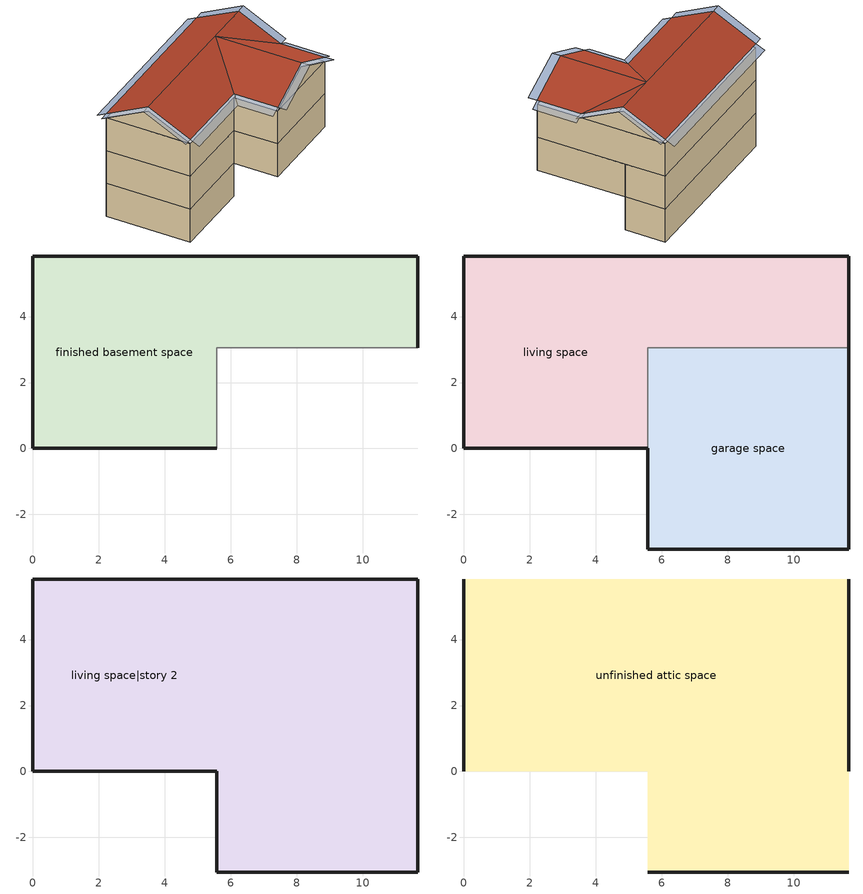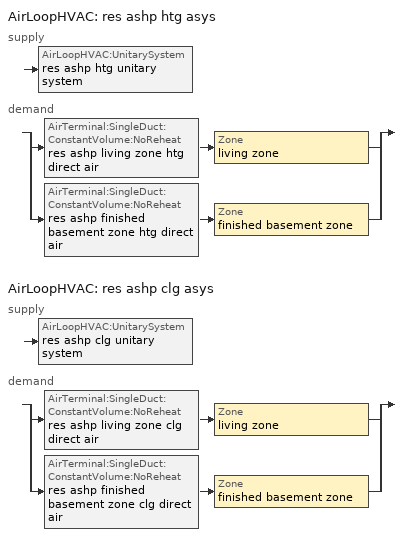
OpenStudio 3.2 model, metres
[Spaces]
finished basement space
 floor foundation: 0,0 0,5.84 11.67,5.84 11.67,3.05 5.58,3.05 5.58,0 z-2.44
 wall foundation: 11.67,3.05 11.67,5.84 0,5.84 0,0 5.58,0 z-2.44:0
 wall adiabatic: 5.58,0 5.58,3.05 11.67,3.05 z-2.44:0
garage space
 floor foundation: 5.58,-3.05 5.58,3.05 11.67,3.05 11.67,-3.05 z0
 wall outside: 5.58,0 5.58,-3.05 11.67,-3.05 11.67,3.05 z0:2.44
 wall to living space: 11.67,3.05 5.58,3.05 5.58,0 z0:2.44
living space
 floor to finished basement space: 0,0 0,5.84 11.67,5.84 11.67,3.05 5.58,3.05 5.58,0 z0
 wall outside: 11.67,3.05 11.67,5.84 0,5.84 0,0 5.58,0 z0:2.44
living space|story 2
 floor to garage space: 11.67,3.05 11.67,-3.05 5.58,-3.05 5.58,3.05 z2.44
 floor to living space: 11.67,5.84 11.67,3.05 5.58,3.05 5.58,0 0,0 0,5.84 z2.44
 wall outside: 0,5.84 0,0 5.58,0 5.58,-3.05 11.67,-3.05 11.67,5.84 0,5.84 z2.44:4.88
unfinished attic space
 floor to living space|story 2: 11.67,5.84 11.67,0 0,0 0,5.84 z4.88; 5.58,-3.05 5.58,0 11.67,0 11.67,-3.05 z4.88
 wall outside: 0,2.92,6.34 0,5.84,4.88 0,0,4.88; 11.67,2.92,6.34 11.67,0,4.88 11.67,5.84,4.88; 5.58,-3.05,4.88 11.67,-3.05,4.88 8.62,-3.05,6.33
 roof outside: 0,2.92,6.64 11.67,2.92,6.64 11.67,5.84,5.18 0,5.84,5.18; 5.58,0,5.17 5.58,-3.05,5.17 8.62,-3.05,6.62 8.62,2.9,6.62; 11.67,0,5.17 8.62,2.9,6.62 8.62,-3.05,6.62 11.67,-3.05,5.17; 0,2.92,6.64 0,0,5.18 5.58,0,5.18 8.62,2.9,6.63 11.67,0,5.18 11.67,2.92,6.64
shading: 12.28,-3.05,4.88 12.28,0,4.88 11.67,0,5.17 11.67,-3.05,5.17; 8.62,-3.66,6.62 11.67,-3.66,5.17 11.67,-3.05,5.17 8.62,-3.05,6.62; -0.61,5.84,5.18 -0.61,2.92,6.64 0,2.92,6.64 0,5.84,5.18; 12.28,2.92,6.64 12.28,5.84,5.18 11.67,5.84,5.18 11.67,2.92,6.64; 11.67,6.45,4.88 0,6.45,4.88 0,5.84,5.18 11.67,5.84,5.18; -0.61,2.92,6.64 -0.61,0,5.18 0,0,5.18 0,2.92,6.64; 0,-0.61,4.88 5.58,-0.61,4.88 5.58,0,5.18 0,0,5.18; 12.28,0,5.18 12.28,2.92,6.64 11.67,2.92,6.64 11.67,0,5.18; 4.97,0,4.88 4.97,-3.05,4.88 5.58,-3.05,5.17 5.58,0,5.17; 5.58,-3.66,5.17 8.62,-3.66,6.62 8.62,-3.05,6.62 5.58,-3.05,5.17
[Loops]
AirLoopHVAC 'res ashp htg asys'
 supply: AirLoopHVAC:UnitarySystem 'res ashp htg unitary system'
 demand: split
  | AirTerminal:SingleDuct:ConstantVolume:NoReheat 'res ashp living zone htg direct air' > Zone 'living zone'
  | AirTerminal:SingleDuct:ConstantVolume:NoReheat 'res ashp finished basement zone htg direct air' > Zone 'finished basement zone'
AirLoopHVAC 'res ashp clg asys'
 supply: AirLoopHVAC:UnitarySystem 'res ashp clg unitary system'
 demand: split
  | AirTerminal:SingleDuct:ConstantVolume:NoReheat 'res ashp living zone clg direct air' > Zone 'living zone'
  | AirTerminal:SingleDuct:ConstantVolume:NoReheat 'res ashp finished basement zone clg direct air' > Zone 'finished basement zone'
[Site]
Denver Intl Ap_CO_USA: Latitude {deg}=39.83; Longitude {deg}=-104.65; Time Zone {hr}=-7; Elevation {m}=1650
[ClimateZones]
Climate Zone Institution Name 1=Building America; Climate Zone Document Year 1=0; Climate Zone Value 1=Cold
[Site:WaterMainsTemperature]
Calculation Method=Correlation; Annual Average Outdoor Air Temperature {C}=10.8753; Maximum Difference In Monthly Average Outdoor Air Temperatures {deltaC}=23.1524
[Site:GroundTemperature:Deep]
10.8753, 10.8753, 10.8753, 10.8753, 10.8753, 10.8753, 10.8753, 10.8753, 10.8753, 10.8753, 10.8753, 10.8753
[Building]
Building 1: North Axis {deg}=0; Standards Number of Stories=3; Standards Number of Above Ground Stories=2; Standards Building Type=singlefamilydetached; Standards Number of Living Units=1
[ThermalZone] Use Ideal Air Loads=No
Name | Thermostat
living zone | living zone temperature setpoint
garage zone; unfinished attic zone
finished basement zone | finished basement zone temperature setpoint
[Sizing:Zone] Zone Cooling Design Supply Air Temperature Input Method=SupplyAirTemperature; Zone Cooling Design Supply Air Temperature {C}=14; Zone Cooling Design Supply Air Temperature Difference {deltaC}=11.11; Zone Heating Design Supply Air Temperature Input Method=SupplyAirTemperature; Zone Heating Design Supply Air Temperature {C}=40; Zone Heating Design Supply Air Temperature Difference {deltaC}=11.11; Zone Cooling Design Supply Air Humidity Ratio {kg-H2O/kg-air}=0.0085; Zone Heating Design Supply Air Humidity Ratio {kg-H2O/kg-air}=0.008; Cooling Design Air Flow Method=DesignDay; Heating Design Air Flow Method=DesignDay; Account for Dedicated Outdoor Air System=No; Dedicated Outdoor Air System Control Strategy=NeutralSupplyAir; Dedicated Outdoor Air Low Setpoint Temperature for Design {C}=autosize; Dedicated Outdoor Air High Setpoint Temperature for Design {C}=autosize
living zone; garage zone; unfinished attic zone; finished basement zone
[Zone equipment]
living zone: res ashp living zone htg direct air, res ashp living zone clg direct air
finished basement zone: res ashp finished basement zone htg direct air, res ashp finished basement zone clg direct air
[Space]
Name | Space Type | Thermal Zone | Building Unit
garage space | Space Type 1 | garage zone
living space; living space|story 2 | Space Type 2 | living zone | unit 1
unfinished attic space | Space Type 3 | unfinished attic zone
finished basement space | Space Type 4 | finished basement zone | unit 1
[SpaceType]
Name | Standards Space Type
Space Type 1 | garage
Space Type 2 | living
Space Type 3 | unfinished attic
Space Type 4 | finished basement
[BuildingUnit]
unit 1: Building Unit Type=Residential
[External:File]
8760.csv: File=8760.csv
[People:Definition] Number of People Calculation Method=People; Fraction Radiant=0.319734; Sensible Heat Fraction=0.573; Carbon Dioxide Generation Rate {m3/s-W}=0; Enable ASHRAE 55 Comfort Warnings=No; Mean Radiant Temperature Calculation Type=ZoneAveraged
Name | Number of People {people}
res occupants|living space; res occupants|finished basement space | 0.704
res occupants|living space|story 2 | 1.232
[People] Number of People Schedule=occupants; Activity Level Schedule=res occupants activity schedule; Multiplier=1
Name | People Definition | Space or SpaceType
res occupants|living space | res occupants|living space | living space
res occupants|living space|story 2 | res occupants|living space|story 2 | living space|story 2
res occupants|finished basement space | res occupants|finished basement space | finished basement space
[Coil:Heating:DX:SingleSpeed]
res ashp htg coil: Availability Schedule=Always On Discrete; Rated Total Heating Capacity {W}=Autosize; Rated COP {W/W}=3.33368; Rated Air Flow Rate {m3/s}=Autosize; Rated Supply Fan Power Per Volume Flow Rate {W/(m3/s)}=773.391; Total Heating Capacity Function of Temperature Curve=HP_Heat-Cap-fT1; Total Heating Capacity Function of Flow Fraction Curve=HP_Heat-CAP-fFF1; Energy Input Ratio Function of Temperature Curve=HP_Heat-EIR-fT1; Energy Input Ratio Function of Flow Fraction Curve=HP_Heat-EIR-fFF1; Part Load Fraction Correlation Curve=HP_Heat-PLF-fPLR1; Defrost Energy Input Ratio Function of Temperature Curve=DefrostEIR; Minimum Outdoor Dry-Bulb Temperature for Compressor Operation {C}=-17.7778; Maximum Outdoor Dry-Bulb Temperature for Defrost Operation {C}=4.44444; Crankcase Heater Capacity {W}=20; Maximum Outdoor Dry-Bulb Temperature for Crankcase Heater Operation {C}=12.7778; Defrost Strategy=ReverseCycle; Defrost Control=Timed; Defrost Time Period Fraction=0.166667; Resistive Defrost Heater Capacity {W}=2000
[Coil:Heating:Electric]
res ashp supp heater: Availability Schedule=Always On Discrete; Efficiency=1
[Fan:OnOff] Availability Schedule=Always On Discrete; Fan Total Efficiency=0.75; Pressure Rise {Pa}=794.58; Maximum Flow Rate {m3/s}=autosize; Motor Efficiency=1; Motor In Airstream Fraction=1
Name | Fan Power Ratio Function of Speed Ratio Curve | Fan Efficiency Ratio Function of Speed Ratio Curve
res ashp htg supply fan | Fan On Off Power Curve | Fan On Off Efficiency Curve
res ashp clg supply fan | Fan On Off Power Curve 1 | Fan On Off Efficiency Curve 1
[AirLoopHVAC:UnitarySystem] Control Type=Load; Controlling Zone or Thermostat Location=living zone; Dehumidification Control Type=None; Availability Schedule=Always On Discrete; Fan Placement=BlowThrough; Supply Air Fan Operating Mode Schedule=Always Off Discrete; DX Heating Coil Sizing Ratio=1; Use DOAS DX Cooling Coil=No; DOAS DX Cooling Coil Leaving Minimum Air Temperature {C}=2; Latent Load Control=SensibleOnlyLoadControl; Supply Air Flow Rate During Cooling Operation {m3/s}=Autosize; Supply Air Flow Rate During Heating Operation {m3/s}=Autosize; Supply Air Flow Rate When No Cooling or Heating is Required {m3/s}=0; Maximum Supply Air Temperature {C}=76.6667; Maximum Outdoor Dry-Bulb Temperature for Supplemental Heater Operation {C}=4.44444; Maximum Cycling Rate {cycles/hr}=2.5; Heat Pump Time Constant {s}=60; Fraction of On-Cycle Power Use=0.01; Heat Pump Fan Delay Time {s}=60; Ancilliary On-Cycle Electric Power {W}=0; Ancilliary Off-Cycle Electric Power {W}=0
Name | Supply Fan | Heating Coil | Supplemental Heating Coil | Cooling Coil
res ashp htg unitary system | res ashp htg supply fan | res ashp htg coil | res ashp supp heater
res ashp clg unitary system | res ashp clg supply fan |  |  | res ashp clg coil
[AirLoopHVAC] Availability Schedule=Always On Discrete; Design Supply Air Flow Rate {m3/s}=autosize; Design Return Air Flow Fraction of Supply Air Flow=1
res ashp htg asys; res ashp clg asys
[Sizing:System] Type of Load to Size On=Sensible; Design Outdoor Air Flow Rate {m3/s}=Autosize; Central Heating Maximum System Air Flow Ratio=0.3; Preheat Design Temperature {C}=7; Preheat Design Humidity Ratio {kg-H2O/kg-Air}=0.008; Precool Design Temperature {C}=12.8; Precool Design Humidity Ratio {kg-H2O/kg-Air}=0.008; Central Cooling Design Supply Air Temperature {C}=12.8; Central Heating Design Supply Air Temperature {C}=16.7; Sizing Option=NonCoincident; 100% Outdoor Air in Cooling=Yes; 100% Outdoor Air in Heating=Yes; Central Cooling Design Supply Air Humidity Ratio {kg-H2O/kg-Air}=0.0085; Central Heating Design Supply Air Humidity Ratio {kg-H2O/kg-Air}=0.008; Cooling Design Air Flow Method=DesignDay; Cooling Design Air Flow Rate {m3/s}=0; Heating Design Air Flow Method=DesignDay; Heating Design Air Flow Rate {m3/s}=0; System Outdoor Air Method=ZoneSum; Zone Maximum Outdoor Air Fraction=1; Cooling Supply Air Flow Rate Per Floor Area {m3/s-m2}=0.00996765; Cooling Fraction of Autosized Cooling Supply Air Flow Rate=1; Cooling Supply Air Flow Rate Per Unit Cooling Capacity {m3/s-W}=3.94755e-05; Heating Supply Air Flow Rate Per Floor Area {m3/s-m2}=0.00996765; Heating Fraction of Autosized Heating Supply Air Flow Rate=1; Heating Fraction of Autosized Cooling Supply Air Flow Rate=1; Heating Supply Air Flow Rate Per Unit Heating Capacity {m3/s-W}=3.15882e-05; Cooling Design Capacity Method=CoolingDesignCapacity; Cooling Design Capacity {W}=autosize; Cooling Design Capacity Per Floor Area {W/m2}=234.7; Fraction of Autosized Cooling Design Capacity=1; Heating Design Capacity Method=HeatingDesignCapacity; Heating Design Capacity {W}=autosize; Heating Design Capacity Per Floor Area {W/m2}=157; Fraction of Autosized Heating Design Capacity=1; Central Cooling Capacity Control Method=OnOff
res ashp htg asys; res ashp clg asys
[AirTerminal:SingleDuct:ConstantVolume:NoReheat] Availability Schedule=Always On Discrete; Maximum Air Flow Rate {m3/s}=AutoSize
res ashp living zone htg direct air; res ashp finished basement zone htg direct air; res ashp living zone clg direct air; res ashp finished basement zone clg direct air
[Coil:Cooling:DX:SingleSpeed]
res ashp clg coil: Availability Schedule=Always On Discrete; Rated Total Cooling Capacity {W}=autosize; Rated Sensible Heat Ratio=0.740612; Rated COP {W/W}=4.07538; Rated Air Flow Rate {m3/s}=autosize; Rated Evaporator Fan Power Per Volume Flow Rate {W/(m3/s)}=773.391; Total Cooling Capacity Function of Temperature Curve=Cool-Cap-fT1; Total Cooling Capacity Function of Flow Fraction Curve=Cool-Cap-fFF1; Energy Input Ratio Function of Temperature Curve=Cool-EIR-fT1; Energy Input Ratio Function of Flow Fraction Curve=Cool-EIR-fFF1; Part Load Fraction Correlation Curve=Cool-PLF-fPLR1; Minimum Outdoor Dry-Bulb Temperature for Compressor Operation {C}=-25; Nominal Time for Condensate Removal to Begin {s}=1000; Ratio of Initial Moisture Evaporation Rate and Steady State Latent Capacity=1.5; Maximum Cycling Rate {cycles/hr}=3; Latent Capacity Time Constant {s}=45; Condenser Type=AirCooled; Evaporative Condenser Effectiveness=0; Evaporative Condenser Air Flow Rate {m3/s}=Autosize; Evaporative Condenser Pump Rated Power Consumption {W}=Autosize; Crankcase Heater Capacity {W}=0; Maximum Outdoor Dry-Bulb Temperature for Crankcase Heater Operation {C}=0; Basin Heater Capacity {W/K}=0; Basin Heater Setpoint Temperature {C}=10
[ThermostatSetpoint:DualSetpoint] Heating Setpoint Temperature Schedule=res heating setpoint; Cooling Setpoint Temperature Schedule=res cooling setpoint
finished basement zone temperature setpoint; living zone temperature setpoint
[Schedule:File]
occupants: External File=8760.csv; Column Number=1; Rows to Skip at Top=1; Number of Hours of Data=8760; Minutes per Item=60
[Schedule:Constant]
Name | Value
res occupants activity schedule | 112.539
Always On Discrete | 1
Always Off Discrete | 0
[Curve:Biquadratic]
Name | Coefficient1 Constant | Coefficient2 x | Coefficient3 x**2 | Coefficient4 y | Coefficient5 y**2 | Coefficient6 x*y | Minimum Value of x | Maximum Value of x | Minimum Value of y | Maximum Value of y
DefrostEIR | 0.1528 | 0 | 0 | 0 | 0 | 0 | -100 | 100 | -100 | 100
HP_Heat-Cap-fT1 | 0.878144 | -0.00291486 | -3.3372e-05 | 0.0223867 | 0.000163944 | -2.187e-05 | -100 | 100 | -100 | 100
HP_Heat-EIR-fT1 | 0.716518 | 0.0102759 | 0.000460734 | -0.00648037 | 0.000456354 | -0.00069764 | -100 | 100 | -100 | 100
Cool-Cap-fT1 | 1.55736 | -0.0744482 | 0.0030986 | 0.00145958 | -4.1148e-05 | -0.000426714 | 13.88 | 23.88 | 18.33 | 51.66
Cool-EIR-fT1 | -0.350448 | 0.11681 | -0.00339951 | -0.00122609 | 0.000600809 | -0.000466884 | 13.88 | 23.88 | 18.33 | 51.66
[Curve:Quadratic] Minimum Value of x=0
Name | Coefficient1 Constant | Coefficient2 x | Coefficient3 x**2 | Maximum Value of x | Minimum Curve Output | Maximum Curve Output
HP_Heat-PLF-fPLR1 | 0.89 | 0.11 | 0 | 1 | 0.7 | 1
HP_Heat-CAP-fFF1 | 0.694045 | 0.474208 | -0.168253 | 2 | 0 | 2
HP_Heat-EIR-fFF1 | 2.18542 | -1.94283 | 0.757409 | 2 | 0 | 2
Cool-PLF-fPLR1 | 0.93 | 0.07 | 0 | 1 | 0.7 | 1
Cool-Cap-fFF1 | 0.718664 | 0.417974 | -0.136638 | 2 | 0 | 2
Cool-EIR-fFF1 | 1.14349 | -0.13944 | -0.00404779 | 2 | 0 | 2
[Curve:Exponent] Coefficient1 Constant=1; Coefficient2 Constant=0; Coefficient3 Constant=0; Minimum Value of x=0; Maximum Value of x=1
Fan On Off Power Curve; Fan On Off Power Curve 1
[Curve:Cubic] Coefficient1 Constant=1; Coefficient2 x=0; Coefficient3 x**2=0; Coefficient4 x**3=0; Minimum Value of x=0; Maximum Value of x=1
Fan On Off Efficiency Curve; Fan On Off Efficiency Curve 1
[Schedule:Ruleset]
Name | Default Day Schedule | Summer Design Day Schedule | Winter Design Day Schedule
res heating setpoint | Schedule Day 5 | res heating setpoint summer design | res heating setpoint winter design
res cooling setpoint | Schedule Day 6 | res cooling setpoint summer design | res cooling setpoint winter design
[Schedule:Day]
Schedule Day 5; Schedule Day 6: 24, 0, 0
res heating setpoint allday1; res heating setpoint allday2; res heating setpoint allday3; res heating setpoint allday4; res heating setpoint allday5; res heating setpoint allday6; res heating setpoint allday7; res heating setpoint allday8; res heating setpoint allday9; res heating setpoint allday10; res heating setpoint allday11; res heating setpoint allday12: 24, 0, 21.6667
res heating setpoint winter design; res cooling setpoint winter design: 24, 0, 21.1111
res heating setpoint summer design; res cooling setpoint summer design: 24, 0, 23.8889
res cooling setpoint allday1; res cooling setpoint allday2; res cooling setpoint allday3; res cooling setpoint allday4; res cooling setpoint allday5; res cooling setpoint allday6; res cooling setpoint allday7; res cooling setpoint allday8; res cooling setpoint allday9; res cooling setpoint allday10; res cooling setpoint allday11; res cooling setpoint allday12: 24, 0, 24.4444
[Schedule:Rule] Apply Sunday=Yes; Apply Monday=Yes; Apply Tuesday=Yes; Apply Wednesday=Yes; Apply Thursday=Yes; Apply Friday=Yes; Apply Saturday=Yes; Date Specification Type=DateRange; Start Day=1
Name | Schedule Ruleset | Rule Order | Day Schedule | Start Month | End Month | End Day
res heating setpoint allday rule1 | res heating setpoint | 11 | res heating setpoint allday1 | 1 | 1 | 31
res heating setpoint allday rule2 | res heating setpoint | 10 | res heating setpoint allday2 | 2 | 2 | 28
res heating setpoint allday rule3 | res heating setpoint | 9 | res heating setpoint allday3 | 3 | 3 | 31
res heating setpoint allday rule4 | res heating setpoint | 8 | res heating setpoint allday4 | 4 | 4 | 30
res heating setpoint allday rule5 | res heating setpoint | 7 | res heating setpoint allday5 | 5 | 5 | 31
res heating setpoint allday rule6 | res heating setpoint | 6 | res heating setpoint allday6 | 6 | 6 | 30
res heating setpoint allday rule7 | res heating setpoint | 5 | res heating setpoint allday7 | 7 | 7 | 31
res heating setpoint allday rule8 | res heating setpoint | 4 | res heating setpoint allday8 | 8 | 8 | 31
res heating setpoint allday rule9 | res heating setpoint | 3 | res heating setpoint allday9 | 9 | 9 | 30
res heating setpoint allday rule10 | res heating setpoint | 2 | res heating setpoint allday10 | 10 | 10 | 31
res heating setpoint allday rule11 | res heating setpoint | 1 | res heating setpoint allday11 | 11 | 11 | 30
res heating setpoint allday rule12 | res heating setpoint | 0 | res heating setpoint allday12 | 12 | 12 | 31
res cooling setpoint allday rule1 | res cooling setpoint | 11 | res cooling setpoint allday1 | 1 | 1 | 31
res cooling setpoint allday rule2 | res cooling setpoint | 10 | res cooling setpoint allday2 | 2 | 2 | 28
res cooling setpoint allday rule3 | res cooling setpoint | 9 | res cooling setpoint allday3 | 3 | 3 | 31
res cooling setpoint allday rule4 | res cooling setpoint | 8 | res cooling setpoint allday4 | 4 | 4 | 30
res cooling setpoint allday rule5 | res cooling setpoint | 7 | res cooling setpoint allday5 | 5 | 5 | 31
res cooling setpoint allday rule6 | res cooling setpoint | 6 | res cooling setpoint allday6 | 6 | 6 | 30
res cooling setpoint allday rule7 | res cooling setpoint | 5 | res cooling setpoint allday7 | 7 | 7 | 31
res cooling setpoint allday rule8 | res cooling setpoint | 4 | res cooling setpoint allday8 | 8 | 8 | 31
res cooling setpoint allday rule9 | res cooling setpoint | 3 | res cooling setpoint allday9 | 9 | 9 | 30
res cooling setpoint allday rule10 | res cooling setpoint | 2 | res cooling setpoint allday10 | 10 | 10 | 31
res cooling setpoint allday rule11 | res cooling setpoint | 1 | res cooling setpoint allday11 | 11 | 11 | 30
res cooling setpoint allday rule12 | res cooling setpoint | 0 | res cooling setpoint allday12 | 12 | 12 | 31
